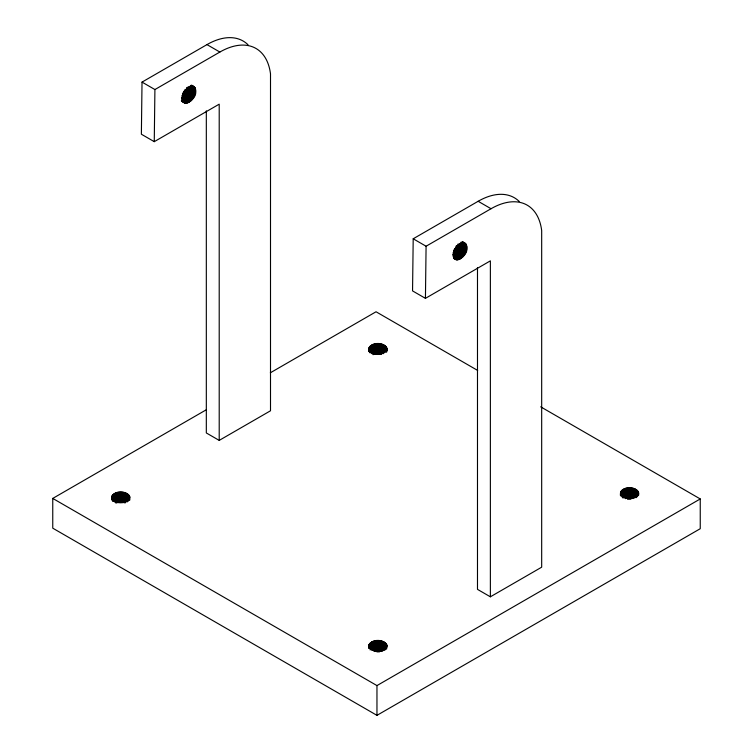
<?xml version="1.0" encoding="UTF-8"?>
<svg xmlns="http://www.w3.org/2000/svg" width="753" height="753" viewBox="0 0 753 753"><rect width="100%" height="100%" fill="white"/><g stroke="black" fill="none" stroke-linecap="round" stroke-linejoin="round"><path stroke-width="1.13" d="M248.057 44.794A72.279 41.726 -60 0 0 206.981 44.606L142.025 82.105L141.376 134.222L154.261 141.668L219.208 104.168L219.208 440.392L206.322 432.956L206.322 110.842M154.261 141.668L154.911 89.551L219.867 52.051A72.279 41.726 -60 0 1 270.506 73.898L270.506 410.78L219.208 440.392M519.222 201.475A72.279 41.726 -60 0 0 478.146 201.286L413.199 238.786L412.55 290.903L425.436 298.348L490.372 260.849L490.372 596.809L477.487 589.364L477.487 267.513M425.436 298.348L426.085 246.231L491.031 208.732A72.279 41.726 -60 0 1 541.68 230.578L541.68 567.188L490.372 596.809M195.695 91.659C195.667 79.818 181.153 90.191 182.32 97.561C182.339 109.401 196.862 99.029 195.695 91.659L187.761 87.084M466.86 248.339C466.841 236.498 452.318 246.88 453.485 254.241C453.513 266.082 468.027 255.709 466.86 248.339L458.935 243.765M111.67 496.886C112.846 504.661 128.085 504.708 129.808 497.215C127.577 489.629 110.973 490.184 111.67 499.183M368.819 348.423C369.996 356.197 385.235 356.244 386.967 348.752C384.623 340.94 367.417 341.824 368.791 351.322M368.819 645.359C369.996 653.124 385.235 653.18 386.967 645.679C384.623 637.876 367.417 638.76 368.791 648.258M620.463 492.65C621.639 500.416 636.887 500.472 638.61 492.97C636.266 485.167 619.06 486.052 620.434 495.54M540.682 406.827L700.243 498.947L700.243 528.71L376.961 715.35L52.757 528.173L52.757 498.42L206.266 409.792M270.318 372.81L376.039 311.77L477.675 370.448M52.757 498.42L376.961 685.588L700.243 498.947M206.981 44.606L219.867 52.051M478.146 201.286L491.031 208.732M191.657 85.183L194.17 86.67M191.657 85.4L194.632 87.122M462.822 241.864L465.345 243.351M462.831 242.08L465.806 243.803M191.055 85.371L195.018 87.668M462.229 242.061L466.192 244.349M190.377 85.447L195.328 88.308M461.542 242.127L466.502 244.989M190.603 86.171L195.554 89.033M460.78 242.278L466.728 245.713M189.747 86.407L195.695 89.842M460.911 243.087L466.86 246.523M188.805 86.717L195.742 90.718M459.97 243.398L466.907 247.408M186.631 87.48L195.554 92.628M457.805 244.16L466.728 249.309M186.405 88.459L195.328 93.617M457.579 245.149L466.502 250.297M186.104 89.456L195.018 94.605M456.28 245.563L466.192 251.286M184.72 89.88L194.632 95.603M455.894 246.56L465.806 252.283M184.259 90.859L194.17 96.582M455.433 247.539L465.345 253.262M183.723 91.819L193.634 97.542M454.897 248.499L464.808 254.222M183.13 92.751L193.041 98.474M454.294 249.431L464.206 255.154M182.461 93.636L192.373 99.358M453.626 250.316L463.547 256.039M182.744 95.029L191.667 100.177M453.908 251.709L462.831 256.858M182 95.763L190.923 100.911M453.174 252.443L462.097 257.592M182.235 96.977L190.161 101.551M453.4 253.657L461.335 258.232M181.464 97.523L189.398 102.097M452.638 254.203L460.563 258.778M181.68 98.539L188.617 102.549M452.854 255.22L459.791 259.23M181.897 99.452L187.845 102.888M453.071 256.133L459.019 259.569M182.132 100.262L187.092 103.123M453.306 256.942L458.257 259.804M181.398 100.384L186.349 103.246M453.551 257.639L457.523 259.926M181.671 100.958L185.643 103.246M181.398 100.958L184.974 103.123M453.833 258.213L456.807 259.926M182.395 101.749L184.372 102.888M454.163 258.665L456.149 259.804M142.025 82.105L154.911 89.551M413.199 238.786L426.085 246.231M638.61 492.97L638.61 495.258M638.516 492.358L638.516 494.655M638.309 491.756L638.309 495.192M637.97 491.163L637.97 495.747M637.518 490.608L637.518 496.34M636.963 490.099L636.963 496.961M636.313 489.619L636.313 497.629M635.57 489.196L635.57 497.206M634.751 488.819L634.751 497.978M633.857 488.499L633.857 497.658M632.896 488.236L632.896 498.542M631.871 488.048L631.871 498.345M630.826 487.916L630.826 499.361M629.762 487.869L629.762 499.314M628.717 487.888L628.717 499.333M627.682 487.972L627.682 499.418M626.665 488.132L626.665 498.43M625.696 488.349L625.696 498.655M624.764 488.641L624.764 497.799M623.898 488.989L623.898 498.147M623.089 489.403L623.089 497.413M622.383 489.864L622.383 497.874M621.771 490.372L621.771 496.095M621.272 490.9L621.272 495.483M620.886 491.464L620.886 496.048M620.623 492.048L620.623 495.483M386.967 348.752L386.967 351.039M386.873 348.14L386.873 350.427M386.873 645.076L386.873 647.364M386.656 347.528L386.656 352.112M386.656 644.464L386.656 649.039M386.317 346.945L386.317 351.519M386.317 643.871L386.317 648.455M385.875 346.389L385.875 352.112M385.875 643.326L385.875 649.048M385.32 345.872L385.32 351.595M385.32 642.808L385.32 649.67M384.67 345.401L384.67 352.263M384.67 642.328L384.67 650.347M383.926 344.968L383.926 352.978M383.926 641.904L383.926 649.914M383.108 344.592L383.108 353.75M383.108 641.528L383.108 650.686M382.213 344.272L382.213 353.43M382.213 641.208L382.213 651.505M381.253 344.017L381.253 354.315M381.253 640.944L381.253 651.251M380.227 343.82L380.227 354.117M380.227 640.756L380.227 651.053M379.183 343.697L379.183 353.995M379.183 640.624L379.183 652.07M378.119 343.641L378.119 353.938M378.119 640.577L378.119 652.023M377.074 343.66L377.074 353.957M377.074 640.596L377.074 652.042M376.961 685.588L376.961 715.35M376.029 343.745L376.029 354.051M376.029 640.681L376.029 650.987M375.022 343.905L375.022 354.202M375.022 640.841L375.022 651.138M374.053 344.13L374.053 354.428M374.053 641.057L374.053 651.364M373.121 344.413L373.121 354.719M373.121 641.349L373.121 650.507M372.255 344.761L372.255 353.919M372.255 641.697L372.255 649.707M371.445 345.175L371.445 353.185M371.445 642.111L371.445 650.121M370.74 345.636L370.74 352.508M370.74 642.573L370.74 649.444M370.128 346.145L370.128 353.006M370.128 643.081L370.128 649.943M369.629 346.681L369.629 352.404M369.629 643.608L369.629 648.192M369.243 347.237L369.243 351.82M369.243 644.173L369.243 647.608M368.979 347.82L368.979 351.256M368.979 644.756L368.979 648.192M129.723 496.604L129.78 500.114M129.507 496.001L129.507 499.427M129.168 495.408L129.168 499.983M128.716 494.853L128.716 500.576M128.161 494.335L128.161 501.206M127.511 493.864L127.511 501.875M126.768 493.441L126.768 501.451M125.949 493.064L125.949 502.213M125.054 492.744L125.054 503.042M124.094 492.481L124.094 502.778M123.078 492.283L123.078 502.59M122.024 492.161L122.024 502.458M120.969 492.104L120.969 502.411M119.915 492.123L119.915 502.43M118.88 492.217L118.88 502.515M117.873 492.368L117.873 502.675M116.894 492.594L116.894 502.9M115.971 492.886L115.971 503.183M115.096 493.234L115.096 502.392M114.296 493.648L114.296 501.658M113.581 494.109L113.581 500.971M112.978 494.608L112.978 501.479M112.479 495.145L112.479 500.867M112.093 495.709L112.093 500.284M111.82 496.293L111.82 498.58"/></g></svg>
